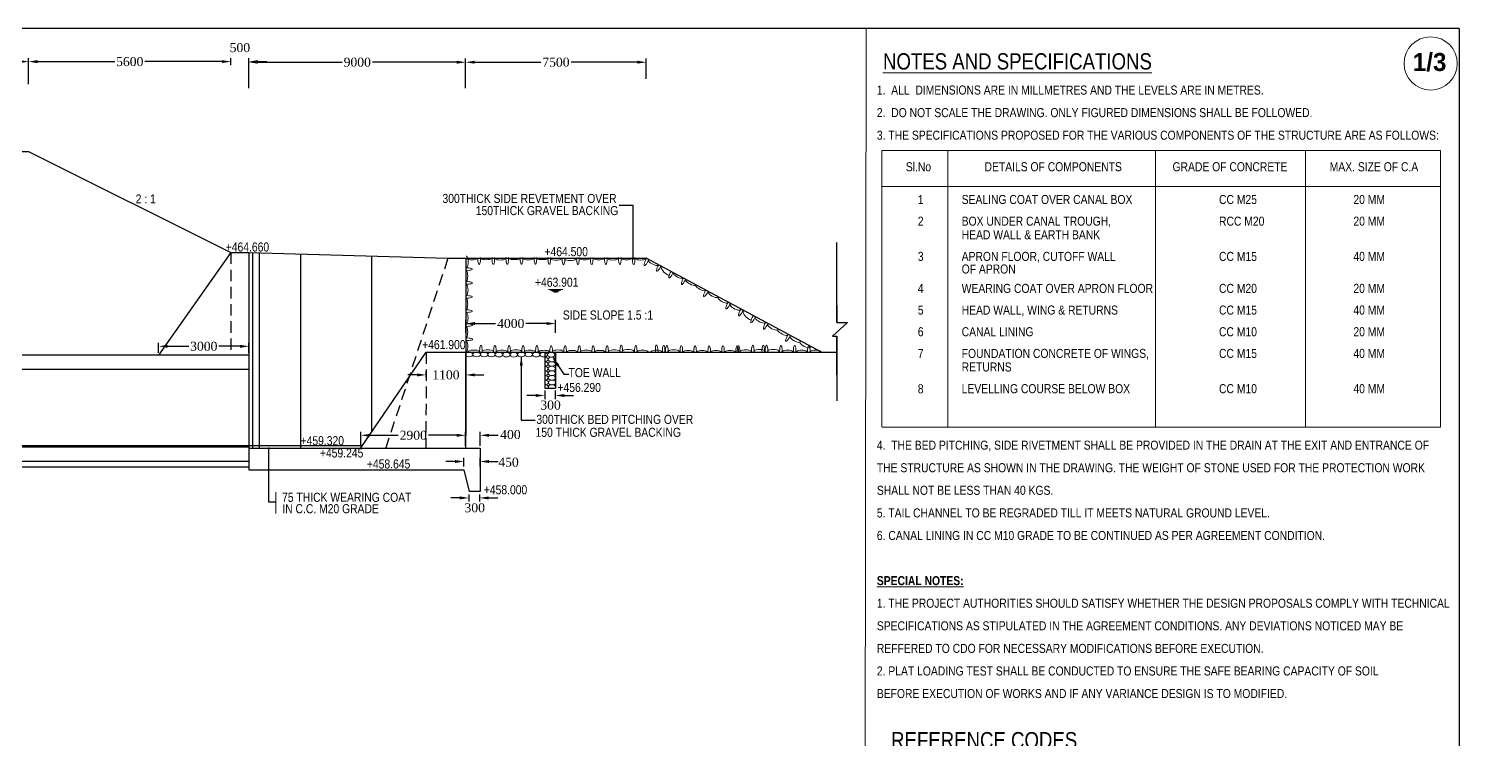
# Model space of a CAD drawing. Header units: millimetres. Extents: x 80 to 10631, y 46 to 2573.
# Drawn here: x 6040 to 6436.2, y 1161.1 to 1357.8 of the extents above; entities that cross this region are included whole.
import ezdxf
from ezdxf.enums import TextEntityAlignment as Align

# ---------------------------------------------------------------- set-up
doc = ezdxf.new("R2010")
doc.units = ezdxf.units.MM
doc.linetypes.add('DASHED', pattern=[19.05, 12.7, -6.35])
for name, color, linetype in [('Caption', 242, 'Continuous'), ('MAIN', 7, 'Continuous'), ('STEEL', 5, 'Continuous'), ('TEXT_GENERAL', 4, 'Continuous')]:
    doc.layers.add(name, color=color, linetype=linetype)
doc.styles.add('ARIAL NARROW', font='ARIALN.TTF')
doc.styles.add('CITYBLUEPR', font='cityb___.ttf')
doc.styles.get("Standard").update_dxf_attribs({"font": 'times.ttf', "height": 2.5})
doc.styles.add('TNR_2.5', font='times.ttf', dxfattribs={"height": 2.5})
doc.dimstyles.new('STANDARD$7', dxfattribs={"dimtxt": 2, "dimasz": 2, "dimexe": 1.25, "dimexo": 0.625, "dimtad": 1, "dimdec": 0, "dimlfac": 0.5, "dimdsep": 46, "dimtxsty": 'Standard', "dimcen": 2.5, "dimadec": 0, "dimazin": 0, "dimtfac": 1, "dimtdec": 0, "dimtmove": 0, "dimatfit": 3, "dimfxl": 1, "dimtolj": 1, "dimtzin": 0, "dimarcsym": 0})
doc.dimstyles.new('STYLE_ESH', dxfattribs={"dimtxt": 2.5, "dimasz": 2.5, "dimexe": 1, "dimexo": 0.625, "dimtad": 0, "dimtih": 1, "dimtoh": 1, "dimdec": 0, "dimlfac": 100, "dimzin": 9, "dimdsep": 46, "dimtxsty": 'TNR_2.5', "dimcen": 2.5, "dimadec": 0, "dimazin": 2, "dimtfac": 1, "dimtdec": 0, "dimtofl": 0, "dimtmove": 2, "dimatfit": 3, "dimfxl": 1, "dimarcsym": 0})

# ---------------------------------------------------------------- blocks, each defined once
blk = doc.blocks.new('*D99')
at = {"layer": 'Defpoints', "color": 0, "transparency": 16777216}
for p in [(6040.04, 1348.7), (5965.04, 1341.86), (6040.04, 1341.86)]:
    blk.add_point(p, dxfattribs=at)
at = {"layer": 'TEXT_GENERAL', "color": 0, "lineweight": -2, "transparency": 16777216}
for p, q in [((5965.04, 1342.49), (5965.04, 1349.7)), ((5967.54, 1348.7), (5998.37, 1348.7)), ((6037.54, 1348.7), (6006.71, 1348.7)), ((6040.04, 1342.49), (6040.04, 1349.7))]:
    blk.add_line(p, q, dxfattribs=at)
at = {"layer": 'TEXT_GENERAL', "color": 0, "transparency": 16777216}
for points in [[(5967.54, 1349.12), (5967.54, 1348.29), (5965.04, 1348.7)], [(6037.54, 1349.12), (6037.54, 1348.29), (6040.04, 1348.7)]]:
    blk.add_solid(points, dxfattribs=at)
at = {"layer": 'TEXT_GENERAL', "color": 0, "lineweight": 5, "transparency": 16777216, "insert": (6002.54, 1348.7), "char_height": 2.5, "attachment_point": 5, "style": 'TNR_2.5'}
blk.add_mtext('6000', dxfattribs=at)
blk = doc.blocks.new('*D124')
at = {"color": 0, "lineweight": -2, "transparency": 16777216}
for p, q in [((6093.54, 1348.7), (6091.04, 1348.7)), ((6096.04, 1347.68), (6096.04, 1349.7)), ((6101.04, 1347.68), (6101.04, 1349.7)), ((6103.54, 1348.7), (6106.04, 1348.7))]:
    blk.add_line(p, q, dxfattribs=at)
at = {"color": 0, "transparency": 16777216}
for points in [[(6093.54, 1349.12), (6093.54, 1348.29), (6096.04, 1348.7)], [(6103.54, 1349.12), (6103.54, 1348.29), (6101.04, 1348.7)]]:
    blk.add_solid(points, dxfattribs=at)
at = {"layer": 'Defpoints', "color": 0, "transparency": 16777216}
for p in [(6096.04, 1348.7), (6096.04, 1347.05), (6101.04, 1347.05)]:
    blk.add_point(p, dxfattribs=at)
at = {"color": 0, "transparency": 16777216, "insert": (6098.54, 1352.56), "char_height": 2.5, "attachment_point": 5, "style": 'TNR_2.5'}
blk.add_mtext('500', dxfattribs=at)
blk = doc.blocks.new('*D125')
at = {"color": 0, "lineweight": -2, "transparency": 16777216}
for p, q in [((6040.04, 1342.49), (6040.04, 1349.69)), ((6042.54, 1348.69), (6063.88, 1348.69)), ((6093.54, 1348.69), (6072.2, 1348.69)), ((6096.04, 1347.68), (6096.04, 1349.69))]:
    blk.add_line(p, q, dxfattribs=at)
at = {"color": 0, "transparency": 16777216}
for points in [[(6042.54, 1349.11), (6042.54, 1348.27), (6040.04, 1348.69)], [(6093.54, 1349.11), (6093.54, 1348.27), (6096.04, 1348.69)]]:
    blk.add_solid(points, dxfattribs=at)
at = {"layer": 'Defpoints', "color": 0, "transparency": 16777216}
for p in [(6040.04, 1348.69), (6096.04, 1347.05), (6040.04, 1341.86)]:
    blk.add_point(p, dxfattribs=at)
at = {"color": 0, "transparency": 16777216, "insert": (6068.04, 1348.69), "char_height": 2.5, "attachment_point": 5, "style": 'TNR_2.5'}
blk.add_mtext('5600', dxfattribs=at)
blk = doc.blocks.new('*D126')
at = {"color": 0, "lineweight": -2, "transparency": 16777216}
for p, q in [((6158.54, 1245.25), (6156.04, 1245.25)), ((6161.04, 1242.33), (6161.04, 1246.25)), ((6165.04, 1242.33), (6165.04, 1246.25)), ((6167.54, 1245.25), (6170.04, 1245.25))]:
    blk.add_line(p, q, dxfattribs=at)
at = {"color": 0, "transparency": 16777216}
for points in [[(6158.54, 1245.66), (6158.54, 1244.83), (6161.04, 1245.25)], [(6167.54, 1245.66), (6167.54, 1244.83), (6165.04, 1245.25)]]:
    blk.add_solid(points, dxfattribs=at)
at = {"layer": 'Defpoints', "color": 0, "transparency": 16777216}
for p in [(6165.04, 1245.25), (6161.04, 1241.7), (6165.04, 1241.7)]:
    blk.add_point(p, dxfattribs=at)
at = {"color": 0, "transparency": 16777216, "insert": (6173.44, 1245.45), "char_height": 2.5, "attachment_point": 5, "style": 'TNR_2.5'}
blk.add_mtext('400', dxfattribs=at)
blk = doc.blocks.new('*D127')
at = {"color": 0, "lineweight": -2, "transparency": 16777216}
for p, q in [((6101.04, 1341.32), (6101.04, 1349.53)), ((6103.54, 1348.53), (6126.86, 1348.53)), ((6158.54, 1348.53), (6135.22, 1348.53)), ((6161.04, 1341.32), (6161.04, 1349.53))]:
    blk.add_line(p, q, dxfattribs=at)
at = {"color": 0, "transparency": 16777216}
for points in [[(6103.54, 1348.95), (6103.54, 1348.12), (6101.04, 1348.53)], [(6158.54, 1348.95), (6158.54, 1348.12), (6161.04, 1348.53)]]:
    blk.add_solid(points, dxfattribs=at)
at = {"layer": 'Defpoints', "color": 0, "transparency": 16777216}
for p in [(6161.04, 1348.53), (6101.04, 1340.7), (6161.04, 1340.7)]:
    blk.add_point(p, dxfattribs=at)
at = {"color": 0, "transparency": 16777216, "insert": (6131.04, 1348.53), "char_height": 2.5, "attachment_point": 5, "style": 'TNR_2.5'}
blk.add_mtext('9000', dxfattribs=at)
blk = doc.blocks.new('*D128')
at = {"color": 0, "lineweight": -2, "transparency": 16777216}
for p, q in [((6161.04, 1341.32), (6161.04, 1349.53)), ((6163.54, 1348.53), (6181.86, 1348.53)), ((6208.54, 1348.53), (6190.22, 1348.53)), ((6211.04, 1343.91), (6211.04, 1349.53))]:
    blk.add_line(p, q, dxfattribs=at)
at = {"color": 0, "transparency": 16777216}
for points in [[(6163.54, 1348.95), (6163.54, 1348.12), (6161.04, 1348.53)], [(6208.54, 1348.95), (6208.54, 1348.12), (6211.04, 1348.53)]]:
    blk.add_solid(points, dxfattribs=at)
at = {"layer": 'Defpoints', "color": 0, "transparency": 16777216}
for p in [(6211.04, 1348.53), (6211.04, 1343.28), (6161.04, 1340.7)]:
    blk.add_point(p, dxfattribs=at)
at = {"color": 0, "transparency": 16777216, "insert": (6186.04, 1348.53), "char_height": 2.5, "attachment_point": 5, "style": 'TNR_2.5'}
blk.add_mtext('7500', dxfattribs=at)
blk = doc.blocks.new('*D131')
at = {"color": 0, "lineweight": -2, "transparency": 16777216}
for p, q in [((6161.1, 1273.62), (6161.1, 1277.19)), ((6163.6, 1276.19), (6169.3, 1276.19)), ((6183.45, 1276.19), (6177.75, 1276.19)), ((6185.95, 1273.62), (6185.95, 1277.19))]:
    blk.add_line(p, q, dxfattribs=at)
at = {"color": 0, "transparency": 16777216}
for points in [[(6163.6, 1276.61), (6163.6, 1275.78), (6161.1, 1276.19)], [(6183.45, 1276.61), (6183.45, 1275.78), (6185.95, 1276.19)]]:
    blk.add_solid(points, dxfattribs=at)
at = {"layer": 'Defpoints', "color": 0, "transparency": 16777216}
for p in [(6161.1, 1276.19), (6161.1, 1273), (6185.95, 1273)]:
    blk.add_point(p, dxfattribs=at)
at = {"color": 0, "transparency": 16777216, "insert": (6173.53, 1276.19), "char_height": 2.5, "attachment_point": 5, "style": 'TNR_2.5'}
blk.add_mtext('4000', dxfattribs=at)
blk = doc.blocks.new('*D132')
at = {"color": 0, "lineweight": -2, "transparency": 16777216}
for p, q in [((6180.45, 1256.27), (6177.95, 1256.27)), ((6182.95, 1257.66), (6182.95, 1255.27)), ((6185.87, 1257.66), (6185.87, 1255.27)), ((6188.37, 1256.27), (6190.87, 1256.27))]:
    blk.add_line(p, q, dxfattribs=at)
at = {"color": 0, "transparency": 16777216}
for points in [[(6180.45, 1256.68), (6180.45, 1255.85), (6182.95, 1256.27)], [(6188.37, 1256.68), (6188.37, 1255.85), (6185.87, 1256.27)]]:
    blk.add_solid(points, dxfattribs=at)
at = {"layer": 'Defpoints', "color": 0, "transparency": 16777216}
for p in [(6182.95, 1258.29), (6182.95, 1256.27), (6185.87, 1258.29)]:
    blk.add_point(p, dxfattribs=at)
at = {"color": 0, "transparency": 16777216, "insert": (6184.55, 1253.6), "char_height": 2.5, "attachment_point": 5, "style": 'TNR_2.5'}
blk.add_mtext('300', dxfattribs=at)
blk = doc.blocks.new('*D135')
at = {"color": 0, "lineweight": -2, "transparency": 16777216}
for p, q in [((6076.04, 1268.08), (6076.04, 1270.88)), ((6078.54, 1269.88), (6084.36, 1269.88)), ((6098.54, 1269.88), (6092.72, 1269.88)), ((6101.04, 1268.08), (6101.04, 1270.88))]:
    blk.add_line(p, q, dxfattribs=at)
at = {"color": 0, "transparency": 16777216}
for points in [[(6078.54, 1270.3), (6078.54, 1269.46), (6076.04, 1269.88)], [(6098.54, 1270.3), (6098.54, 1269.46), (6101.04, 1269.88)]]:
    blk.add_solid(points, dxfattribs=at)
at = {"layer": 'Defpoints', "color": 0, "transparency": 16777216}
for p in [(6076.04, 1269.88), (6076.04, 1267.45), (6101.04, 1267.45)]:
    blk.add_point(p, dxfattribs=at)
at = {"color": 0, "transparency": 16777216, "insert": (6088.54, 1269.88), "char_height": 2.5, "attachment_point": 5, "style": 'TNR_2.5'}
blk.add_mtext('3000', dxfattribs=at)
blk = doc.blocks.new('*D137')
at = {"color": 0, "lineweight": -2, "transparency": 16777216}
for p, q in [((6158.05, 1238), (6155.55, 1238)), ((6160.55, 1236.58), (6160.55, 1239)), ((6165.03, 1236.58), (6165.03, 1239)), ((6167.53, 1238), (6170.03, 1238))]:
    blk.add_line(p, q, dxfattribs=at)
at = {"color": 0, "transparency": 16777216}
for points in [[(6158.05, 1238.42), (6158.05, 1237.58), (6160.55, 1238)], [(6167.53, 1238.42), (6167.53, 1237.58), (6165.03, 1238)]]:
    blk.add_solid(points, dxfattribs=at)
at = {"layer": 'Defpoints', "color": 0, "transparency": 16777216}
for p in [(6160.55, 1238), (6160.55, 1235.95), (6165.03, 1235.95)]:
    blk.add_point(p, dxfattribs=at)
at = {"color": 0, "transparency": 16777216, "insert": (6172.91, 1237.8), "char_height": 2.5, "attachment_point": 5, "style": 'TNR_2.5'}
blk.add_mtext('450', dxfattribs=at)
blk = doc.blocks.new('*D136')
at = {"color": 0, "lineweight": -2, "transparency": 16777216}
for p, q in [((6161.92, 1228.88), (6161.92, 1226.91)), ((6164.92, 1228.88), (6164.92, 1226.91)), ((6159.42, 1227.91), (6156.92, 1227.91)), ((6167.42, 1227.91), (6169.92, 1227.91))]:
    blk.add_line(p, q, dxfattribs=at)
at = {"color": 0, "transparency": 16777216}
for points in [[(6159.42, 1228.33), (6159.42, 1227.5), (6161.92, 1227.91)], [(6167.42, 1228.33), (6167.42, 1227.5), (6164.92, 1227.91)]]:
    blk.add_solid(points, dxfattribs=at)
at = {"layer": 'Defpoints', "color": 0, "transparency": 16777216}
for p in [(6161.92, 1229.51), (6164.92, 1229.51), (6164.92, 1227.91)]:
    blk.add_point(p, dxfattribs=at)
at = {"color": 0, "transparency": 16777216, "insert": (6163.56, 1225.18), "char_height": 2.5, "attachment_point": 5, "style": 'TNR_2.5'}
blk.add_mtext('300', dxfattribs=at)
blk = doc.blocks.new('*D168')
at = {"color": 0, "lineweight": -2, "transparency": 16777216}
for p, q in [((6147.58, 1261.97), (6145.08, 1261.97)), ((6150.08, 1261.37), (6150.08, 1262.97)), ((6161.08, 1261.35), (6161.08, 1262.97)), ((6163.58, 1261.97), (6166.08, 1261.97))]:
    blk.add_line(p, q, dxfattribs=at)
at = {"color": 0, "transparency": 16777216}
for points in [[(6147.58, 1262.38), (6147.58, 1261.55), (6150.08, 1261.97)], [(6163.58, 1262.38), (6163.58, 1261.55), (6161.08, 1261.97)]]:
    blk.add_solid(points, dxfattribs=at)
at = {"layer": 'Defpoints', "color": 0, "transparency": 16777216}
for p in [(6150.08, 1260.75), (6161.08, 1261.97), (6161.08, 1260.73)]:
    blk.add_point(p, dxfattribs=at)
at = {"color": 0, "transparency": 16777216, "insert": (6155.58, 1261.97), "char_height": 2.5, "attachment_point": 5, "style": 'TNR_2.5'}
blk.add_mtext('1100', dxfattribs=at)
blk = doc.blocks.new('*D169')
at = {"color": 0, "lineweight": -2, "transparency": 16777216}
for p, q in [((6132.05, 1242.38), (6132.05, 1246.25)), ((6134.55, 1245.25), (6142.33, 1245.25)), ((6158.54, 1245.25), (6150.75, 1245.25)), ((6161.04, 1242.33), (6161.04, 1246.25))]:
    blk.add_line(p, q, dxfattribs=at)
at = {"color": 0, "transparency": 16777216}
for points in [[(6134.55, 1245.66), (6134.55, 1244.83), (6132.05, 1245.25)], [(6158.54, 1245.66), (6158.54, 1244.83), (6161.04, 1245.25)]]:
    blk.add_solid(points, dxfattribs=at)
at = {"layer": 'Defpoints', "color": 0, "transparency": 16777216}
for p in [(6161.04, 1245.25), (6132.05, 1241.75), (6161.04, 1241.7)]:
    blk.add_point(p, dxfattribs=at)
at = {"color": 0, "transparency": 16777216, "insert": (6146.54, 1245.25), "char_height": 2.5, "attachment_point": 5, "style": 'TNR_2.5'}
blk.add_mtext('2900', dxfattribs=at)

msp = doc.modelspace()

# ---------------------------------------------------------------- linework, layer by layer
for p, q in [((6436.087, 1357.834), (5272.993, 1357.834)), ((6436.184, 767.834), (6436.184, 1357.834)), ((5965.039, 1323.854), (6040.039, 1323.854)), ((6040.039, 1323.854), (6096.039, 1295.854)), ((6096.039, 1295.854), (6076.039, 1267.454)), ((6096.039, 1295.854), (6101.039, 1295.854)), ((6101.039, 1295.854), (6101.039, 1235.704)), ((6101.039, 1295.854), (6156.138, 1294.254)), ((6102.039, 1295.825), (6102.039, 1241.704)), ((6103.867, 1295.772), (6103.867, 1241.704)), ((6115.331, 1295.439), (6115.331, 1241.704)), ((6263.806, 1276.467), (6263.806, 1298.583)), ((6134.986, 1294.868), (6134.986, 1246.071)), ((6156.138, 1294.254), (6161.138, 1294.254)), ((6161.138, 1294.254), (6161.046, 1241.704)), ((6161.138, 1294.254), (6211.138, 1294.254)), ((6161.138, 1294.254), (6169.212, 1294.254)), ((6211.138, 1294.254), (6259.48, 1268.401)), ((6263.806, 1281.158), (6263.806, 1276.467)), ((6161.228, 1268.197), (6161.228, 1276.27)), ((6266.806, 1276.467), (6262.632, 1272.724)), ((6263.806, 1276.467), (6266.806, 1276.467)), ((6262.632, 1272.724), (6263.806, 1272.724)), ((6263.806, 1272.724), (6263.806, 1254.792)), ((6263.806, 1261.965), (6263.806, 1272.724)), ((6263.806, 1272.724), (6263.806, 1263.238)), ((6263.806, 1272.724), (6263.806, 1261.965)), ((6132.046, 1241.755), (6150.093, 1268.254)), ((6150.093, 1268.243), (6263.806, 1268.254)), ((6150.093, 1268.254), (6161.093, 1268.254)), ((6161.097, 1270.669), (6161.06, 1245.204)), ((6182.952, 1268.287), (6182.952, 1258.287)), ((6185.952, 1268.287), (6185.952, 1258.287)), ((6101.039, 1267.454), (5764.039, 1267.454)), ((6101.039, 1263.454), (5764.039, 1263.454)), ((6182.952, 1258.287), (6185.952, 1258.287)), ((5475.039, 1242.454), (6101.039, 1242.454)), ((5475.039, 1242.054), (6101.039, 1242.054)), ((6101.039, 1242.454), (6132.523, 1242.454)), ((6101.039, 1241.704), (6165.039, 1241.704)), ((6161.039, 1241.704), (6165.039, 1241.704)), ((6165.039, 1241.704), (6165.039, 1235.704)), ((5475.039, 1238.054), (6101.039, 1238.054)), ((5475.039, 1236.554), (6101.039, 1236.554)), ((6101.039, 1235.704), (6160.539, 1235.704)), ((6160.539, 1235.704), (6162.039, 1229.704)), ((6165.039, 1235.704), (6165.039, 1229.704)), ((6165.039, 1229.704), (6162.039, 1229.704))]:
    msp.add_line(p, q)
at = {"color": 0, "lineweight": 5}
msp.add_line((6271.332, 767.834), (6271.905, 1357.834), dxfattribs=at)
at = {"linetype": 'DASHED', "ltscale": 0.25}
for p, q in [((6096.039, 1295.854), (6096.039, 1267.454)), ((6156.138, 1294.254), (6138.913, 1241.755)), ((6150.093, 1268.254), (6150.046, 1241.723))]:
    msp.add_line(p, q, dxfattribs=at)
at = {"color": 0, "lineweight": 5, "extrusion": (0, 0, -1)}
for centre, major_axis, ratio, start_param, end_param in [((6161.37, 1291.259), (1.516, 0), 0.2389838, 4.4780473, 8.0883233), ((6162.794, 1294.331), (-1.608, 0), 0.3287987, 3.0318989, 6.392879), ((6161.221, 1293.211), (0, -1.608), 0.3287987, 3.0318989, 6.392879), ((6164.771, 1294.037), (0, -1.516), 0.2389838, 4.4780473, 8.0883233), ((6166.732, 1294.39), (-1.608, 0), 0.3287987, 3.0318989, 6.392879), ((6168.709, 1294.096), (0, -1.516), 0.2389838, 4.4780473, 8.0883233), ((6170.605, 1294.299), (1.608, 0), 0.3287987, -0.2845187, 3.4261114), ((6172.576, 1294.112), (0, -1.516), 0.2389838, 4.4780473, 8.0883233), ((6174.524, 1294.406), (-1.608, 0), 0.3287987, 3.0318989, 6.392879), ((6176.501, 1294.112), (0, -1.516), 0.2389838, 4.4780473, 8.0883233), ((6178.397, 1294.316), (1.608, 0), 0.3287987, -0.2845187, 3.4261114), ((6180.367, 1294.112), (0, -1.516), 0.2389838, 4.4780473, 8.0883233), ((6182.224, 1294.406), (-1.608, 0), 0.3287987, 3.0318989, 6.392879), ((6184.201, 1294.112), (0, -1.516), 0.2389838, 4.4780473, 8.0883233), ((6186.152, 1294.261), (-1.608, 0), 0.3287987, 3.0318989, 6.392879), ((6188.129, 1293.967), (0, -1.516), 0.2389838, 4.4780473, 8.0883233), ((6190.025, 1294.171), (1.608, 0), 0.3287987, -0.2845187, 3.4261114), ((6192.137, 1294.082), (0, -1.516), 0.2389838, 4.4780473, 8.0883233), ((6193.994, 1294.376), (-1.608, 0), 0.3287987, 3.0318989, 6.392879), ((6195.942, 1294.082), (0, -1.516), 0.2389838, 4.4780473, 8.0883233), ((6197.889, 1294.376), (-1.608, 0), 0.3287987, 3.0318989, 6.392879), ((6199.866, 1294.082), (0, -1.516), 0.2389838, 4.4780473, 8.0883233), ((6201.762, 1294.285), (1.608, 0), 0.3287987, -0.2845187, 3.4261114), ((6203.733, 1294.082), (0, -1.516), 0.2389838, 4.4780473, 8.0883233), ((6205.59, 1294.376), (-1.608, 0), 0.3287987, 3.0318989, 6.392879), ((6207.567, 1294.082), (0, -1.516), 0.2389838, 4.4780473, 8.0883233), ((6209.463, 1294.285), (1.608, 0), 0.3287987, -0.2845187, 3.4261114), ((6161.076, 1289.282), (0, -1.608), 0.3287987, 3.0318989, 6.392879), ((6161.37, 1287.425), (1.516, 0), 0.2389838, 4.4780473, 8.0883233), ((6161.166, 1285.455), (0, 1.608), 0.3287987, -0.2845187, 3.4261114), ((6161.37, 1283.559), (1.516, 0), 0.2389838, 4.4780473, 8.0883233), ((6161.076, 1281.582), (0, -1.608), 0.3287987, 3.0318989, 6.392879), ((6161.37, 1279.634), (1.516, 0), 0.2389838, 4.4780473, 8.0883233), ((6161.183, 1277.663), (0, 1.608), 0.3287987, -0.2845187, 3.4261114), ((6161.386, 1275.767), (1.516, 0), 0.2389838, 4.4780473, 8.0883233), ((6161.092, 1273.79), (0, -1.608), 0.3287987, 3.0318989, 6.392879), ((6161.445, 1271.83), (1.516, 0), 0.2389838, 4.4780473, 8.0883233), ((6161.151, 1269.853), (0, -1.608), 0.3287987, 3.0318989, 6.392879)]:
    msp.add_ellipse(centre, major_axis=major_axis, ratio=ratio, start_param=start_param, end_param=end_param, dxfattribs=at)
at = {"color": 0, "lineweight": 5}
for centre, major_axis, ratio, start_param, end_param in [((6211.221, 1293.622), (-0.643, -1.373), 0.2389838, 4.4780473, 8.0883233), ((6213.113, 1293.061), (1.456, -0.682), 0.3287987, 3.0318989, 6.392879), ((6214.648, 1291.999), (-0.706, -1.342), 0.2389838, 4.4780473, 8.0883233), ((6216.326, 1290.817), (-1.097, 1.175), 0.3287987, -0.2845187, 3.4261114), ((6218.069, 1290.198), (-0.706, -1.342), 0.2389838, 4.4780473, 8.0883233), ((6219.955, 1289.537), (1.423, -0.749), 0.3287987, 3.0318989, 6.392879), ((6221.542, 1288.37), (-0.706, -1.342), 0.2389838, 4.4780473, 8.0883233), ((6223.373, 1287.617), (-1.423, 0.749), 0.3287987, -0.2845187, 3.4261114), ((6226.198, 1286.111), (1.423, -0.749), 0.3287987, 3.0318989, 6.392879), ((6227.704, 1284.986), (-0.706, -1.342), 0.2389838, 4.4780473, 8.0883233), ((6229.543, 1284.248), (-1.423, 0.749), 0.3287987, -0.2845187, 3.4261114), ((6232.352, 1282.701), (1.423, -0.749), 0.3287987, 3.0318989, 6.392879), ((6233.858, 1281.576), (-0.706, -1.342), 0.2389838, 4.4780473, 8.0883233), ((6235.817, 1280.678), (1.456, -0.682), 0.3287987, 3.0318989, 6.392879), ((6237.352, 1279.617), (-0.706, -1.342), 0.2389838, 4.4780473, 8.0883233), ((6239.03, 1278.434), (-1.097, 1.175), 0.3287987, -0.2845187, 3.4261114), ((6240.773, 1277.816), (-0.706, -1.342), 0.2389838, 4.4780473, 8.0883233), ((6242.66, 1277.155), (1.423, -0.749), 0.3287987, 3.0318989, 6.392879), ((6244.246, 1275.987), (-0.706, -1.342), 0.2389838, 4.4780473, 8.0883233), ((6246.078, 1275.235), (-1.423, 0.749), 0.3287987, -0.2845187, 3.4261114), ((6248.903, 1273.729), (1.423, -0.749), 0.3287987, 3.0318989, 6.392879), ((6250.409, 1272.603), (-0.706, -1.342), 0.2389838, 4.4780473, 8.0883233), ((6252.248, 1271.865), (-1.423, 0.749), 0.3287987, -0.2845187, 3.4261114), ((6163.308, 1268.326), (-1.608, 0), 0.3287987, 3.0318989, 6.392879), ((6165.284, 1268.62), (0, 1.516), 0.2389838, 4.4780473, 8.0883233), ((6167.18, 1268.416), (1.608, 0), 0.3287987, -0.2845187, 3.4261114), ((6169.152, 1268.604), (0, 1.516), 0.2389838, 4.4780473, 8.0883233), ((6171.099, 1268.31), (-1.608, 0), 0.3287987, 3.0318989, 6.392879), ((6173.076, 1268.604), (0, 1.516), 0.2389838, 4.4780473, 8.0883233), ((6174.972, 1268.4), (1.608, 0), 0.3287987, -0.2845187, 3.4261114), ((6176.943, 1268.604), (0, 1.516), 0.2389838, 4.4780473, 8.0883233), ((6178.8, 1268.31), (-1.608, 0), 0.3287987, 3.0318989, 6.392879), ((6180.777, 1268.604), (0, 1.516), 0.2389838, 4.4780473, 8.0883233), ((6182.737, 1268.251), (-1.608, 0), 0.3287987, 3.0318989, 6.392879), ((6184.714, 1268.545), (0, 1.516), 0.2389838, 4.4780473, 8.0883233), ((6186.61, 1268.342), (1.608, 0), 0.3287987, -0.2845187, 3.4261114), ((6188.581, 1268.529), (0, 1.516), 0.2389838, 4.4780473, 8.0883233), ((6190.529, 1268.235), (-1.608, 0), 0.3287987, 3.0318989, 6.392879), ((6192.506, 1268.529), (0, 1.516), 0.2389838, 4.4780473, 8.0883233), ((6194.402, 1268.325), (1.608, 0), 0.3287987, -0.2845187, 3.4261114), ((6196.372, 1268.529), (0, 1.516), 0.2389838, 4.4780473, 8.0883233), ((6198.229, 1268.235), (-1.608, 0), 0.3287987, 3.0318989, 6.392879), ((6200.206, 1268.529), (0, 1.516), 0.2389838, 4.4780473, 8.0883233), ((6202.158, 1268.38), (-1.608, 0), 0.3287987, 3.0318989, 6.392879), ((6204.135, 1268.674), (0, 1.516), 0.2389838, 4.4780473, 8.0883233), ((6206.03, 1268.47), (1.608, 0), 0.3287987, -0.2845187, 3.4261114), ((6208.142, 1268.559), (0, 1.516), 0.2389838, 4.4780473, 8.0883233), ((6209.999, 1268.265), (-1.608, 0), 0.3287987, 3.0318989, 6.392879), ((6213.895, 1268.265), (-1.608, 0), 0.3287987, 3.0318989, 6.392879), ((6213.942, 1268.706), (-0.105, 1.513), 0.2389838, 4.4780473, 8.0883233), ((6215.872, 1268.559), (0, 1.516), 0.2389838, 4.4780473, 8.0883233), ((6216.749, 1268.604), (0, 1.516), 0.2389838, 4.4780473, 8.0883233), ((6218.645, 1268.401), (1.608, 0), 0.3287987, -0.2845187, 3.4261114), ((6220.757, 1268.49), (0, 1.516), 0.2389838, 4.4780473, 8.0883233), ((6222.614, 1268.195), (-1.608, 0), 0.3287987, 3.0318989, 6.392879), ((6224.561, 1268.49), (0, 1.516), 0.2389838, 4.4780473, 8.0883233), ((6226.509, 1268.195), (-1.608, 0), 0.3287987, 3.0318989, 6.392879), ((6228.486, 1268.49), (0, 1.516), 0.2389838, 4.4780473, 8.0883233), ((6230.343, 1268.195), (-1.608, 0), 0.3287987, 3.0318989, 6.392879), ((6232.291, 1268.49), (0, 1.516), 0.2389838, 4.4780473, 8.0883233), ((6234.239, 1268.195), (-1.608, 0), 0.3287987, 3.0318989, 6.392879), ((6236.216, 1268.49), (0, 1.516), 0.2389838, 4.4780473, 8.0883233), ((6236.611, 1268.529), (0, 1.516), 0.2389838, 4.4780473, 8.0883233), ((6238.563, 1268.38), (-1.608, 0), 0.3287987, 3.0318989, 6.392879), ((6240.54, 1268.674), (0, 1.516), 0.2389838, 4.4780473, 8.0883233), ((6242.435, 1268.47), (1.608, 0), 0.3287987, -0.2845187, 3.4261114), ((6243.454, 1268.629), (0, 1.516), 0.2389838, 4.4780473, 8.0883233), ((6244.331, 1268.674), (0, 1.516), 0.2389838, 4.4780473, 8.0883233), ((6246.227, 1268.47), (1.608, 0), 0.3287987, -0.2845187, 3.4261114), ((6248.339, 1268.559), (0, 1.516), 0.2389838, 4.4780473, 8.0883233), ((6250.196, 1268.265), (-1.608, 0), 0.3287987, 3.0318989, 6.392879), ((6252.144, 1268.559), (0, 1.516), 0.2389838, 4.4780473, 8.0883233), ((6254.091, 1268.265), (-1.608, 0), 0.3287987, 3.0318989, 6.392879), ((6255.057, 1270.319), (1.423, -0.749), 0.3287987, 3.0318989, 6.392879), ((6256.068, 1268.559), (0, 1.516), 0.2389838, 4.4780473, 8.0883233), ((6257.925, 1268.265), (-1.608, 0), 0.3287987, 3.0318989, 6.392879)]:
    msp.add_ellipse(centre, major_axis=major_axis, ratio=ratio, start_param=start_param, end_param=end_param, dxfattribs=at)
at = {"layer": 'Caption', "color": 0, "lineweight": 5, "ltscale": 0.01}
msp.add_line((6436.142, 1347.854), (6436.142, 767.834), dxfattribs=at)
at = {"layer": 'STEEL', "color": 0, "lineweight": 5}
msp.add_circle((6428.227, 1348.193), 7.372, dxfattribs=at)
at = {"layer": 'TEXT_GENERAL', "color": 0, "lineweight": 5}
for p, q in [((6436.142, 1347.854), (6436.184, 767.834)), ((6276.302, 1324.085), (6276.301, 1247.623)), ((6276.302, 1324.084), (6430.931, 1324.084)), ((6294.529, 1324.084), (6294.529, 1247.523)), ((6352.044, 1324.084), (6352.044, 1247.523)), ((6393.546, 1324.084), (6393.546, 1247.523)), ((6430.931, 1324.084), (6430.931, 1247.523)), ((6436.09, 1316.228), (6436.087, 767.834)), ((6276.302, 1314.084), (6430.931, 1314.084)), ((6187.943, 1285.646), (6183.943, 1285.646)), ((6187.443, 1285.396), (6184.443, 1285.396)), ((6186.943, 1285.146), (6184.943, 1285.146)), ((6186.443, 1284.896), (6185.443, 1284.896)), ((6276.401, 1247.523), (6430.931, 1247.523)), ((6108.45, 1229.542), (6108.45, 1223.591))]:
    msp.add_line(p, q, dxfattribs=at)
for centre, start, end in [((6436.042, 1356.112), 0.00478, 90), ((6436.042, 1356.112), 0.00478, 90), ((6276.401, 1247.623), 179.99988, 269.99988)]:
    msp.add_arc(centre, 0.1, start, end, dxfattribs=at)
for centre in [(6162.015, 1267.646), (6164.078, 1267.622), (6166.14, 1267.646), (6168.202, 1267.625), (6170.265, 1267.604), (6172.327, 1267.582), (6174.39, 1267.558), (6176.452, 1267.646), (6178.515, 1267.622), (6180.577, 1267.602), (6182.639, 1267.578), (6184.702, 1267.557), (6184.892, 1263.71), (6184.906, 1264.993), (6184.921, 1266.275), (6184.921, 1262.428), (6184.921, 1261.151), (6184.973, 1259.869)]:
    msp.add_ellipse(centre, major_axis=(-1.031, 0.012), ratio=0.6217282, dxfattribs=at)
for centre, start_param, end_param in [((6182.829, 1263.73), 1.6689024, 4.6286355), ((6182.844, 1265.013), 1.6689024, 4.6286355), ((6182.859, 1266.295), 1.6689024, 4.6286355), ((6182.859, 1262.448), 1.6689024, 4.6286355), ((6182.859, 1261.171), 1.6689024, 4.6286355), ((6182.91, 1259.889), 1.6689024, 4.6286355), ((6182.895, 1258.607), 2.6375907, 4.6286355), ((6184.958, 1258.587), 2.6735512, 6.7883534)]:
    msp.add_ellipse(centre, major_axis=(-1.031, 0.012), ratio=0.6217282, start_param=start_param, end_param=end_param, dxfattribs=at)

# ---------------------------------------------------------------- texts
at = {"layer": 'MAIN', "color": 0, "lineweight": 5, "style": 'ARIAL NARROW'}
for s, height, p in [('%%UNOTES AND SPECIFICATIONS', 4.5, (6276.589, 1346.521)), ('Sl.No     ', 2.5, (6282.913, 1318.348)), ('DETAILS OF COMPONENTS', 2.5, (6304.71, 1318.348)), ('GRADE OF CONCRETE', 2.5, (6356.761, 1318.348)), ('MAX. SIZE OF C.A', 2.5, (6400.277, 1318.348)), ('%%UREFERENCE CODES', 4.5, (6278.831, 1158.596))]:
    msp.add_text(s, height=height, dxfattribs=at).set_placement(p)
at = {"layer": 'TEXT_GENERAL', "color": 0, "lineweight": 5}
for s, height, style, p in [('1/3', 5, 'CITYBLUEPR', (6423.299, 1346.107)), ('1', 2.5, 'ARIAL NARROW', (6286.238, 1309.283)), ('SEALING COAT OVER CANAL BOX', 2.5, 'ARIAL NARROW', (6298.383, 1309.283)), ('CC M25', 2.5, 'ARIAL NARROW', (6369.632, 1309.283)), ('20 MM', 2.5, 'ARIAL NARROW', (6406.84, 1309.283)), ('2', 2.5, 'ARIAL NARROW', (6286.238, 1303.283)), ('BOX UNDER CANAL TROUGH, ', 2.5, 'ARIAL NARROW', (6298.383, 1303.283)), ('RCC M20', 2.5, 'ARIAL NARROW', (6369.632, 1303.283)), ('20 MM', 2.5, 'ARIAL NARROW', (6406.84, 1303.283)), ('HEAD WALL & EARTH BANK', 2.5, 'ARIAL NARROW', (6298.383, 1299.522)), ('3', 2.5, 'ARIAL NARROW', (6286.238, 1293.522)), ('APRON FLOOR, CUTOFF WALL', 2.5, 'ARIAL NARROW', (6298.383, 1293.522)), ('CC M15', 2.5, 'ARIAL NARROW', (6369.632, 1293.522)), ('40 MM', 2.5, 'ARIAL NARROW', (6406.84, 1293.521)), ('OF APRON', 2.5, 'ARIAL NARROW', (6298.383, 1290.033)), ('4', 2.5, 'ARIAL NARROW', (6286.238, 1284.668)), ('WEARING COAT OVER APRON FLOOR', 2.5, 'ARIAL NARROW', (6298.383, 1284.668)), ('CC M20', 2.5, 'ARIAL NARROW', (6369.632, 1284.667)), ('20 MM', 2.5, 'ARIAL NARROW', (6406.84, 1284.667)), ('5', 2.5, 'ARIAL NARROW', (6286.238, 1278.668)), ('HEAD WALL, WING & RETURNS', 2.5, 'ARIAL NARROW', (6298.383, 1278.668)), ('CC M15', 2.5, 'ARIAL NARROW', (6369.632, 1278.667)), ('40 MM', 2.5, 'ARIAL NARROW', (6406.84, 1278.667)), ('6', 2.5, 'ARIAL NARROW', (6286.238, 1272.668)), ('CANAL LINING', 2.5, 'ARIAL NARROW', (6298.383, 1272.668)), ('CC M10', 2.5, 'ARIAL NARROW', (6369.632, 1272.667)), ('20 MM', 2.5, 'ARIAL NARROW', (6406.84, 1272.667)), ('7', 2.5, 'ARIAL NARROW', (6286.238, 1266.668)), ('FOUNDATION CONCRETE OF WINGS,', 2.5, 'ARIAL NARROW', (6298.383, 1266.668)), ('CC M15', 2.5, 'ARIAL NARROW', (6369.632, 1266.667)), ('40 MM', 2.5, 'ARIAL NARROW', (6406.84, 1266.667)), ('RETURNS ', 2.5, 'ARIAL NARROW', (6298.383, 1262.913)), ('8', 2.5, 'ARIAL NARROW', (6286.238, 1256.868)), ('LEVELLING COURSE BELOW BOX', 2.5, 'ARIAL NARROW', (6298.383, 1256.913)), ('CC M10', 2.5, 'ARIAL NARROW', (6369.632, 1256.913)), ('40 MM', 2.5, 'ARIAL NARROW', (6406.84, 1256.913))]:
    msp.add_text(s, height=height, dxfattribs=dict(at, style=style)).set_placement(p)
at = {"layer": 'TEXT_GENERAL', "color": 0, "lineweight": 5, "style": 'ARIAL NARROW'}
for s, p in [('2 : 1', (6072.465, 1310.705)), ('+464.660', (6100.625, 1297.379)), ('+464.500', (6188.882, 1296.1)), ('+461.900', (6155.005, 1270.359)), ('+456.290', (6192.474, 1258.492))]:
    msp.add_text(s, height=2.5, dxfattribs=at).set_placement(p, align=Align.MIDDLE)
for s, p in [('300THICK SIDE REVETMENT OVER', (6154.622, 1312.07)), ('150THICK GRAVEL BACKING', (6163.84, 1308.713)), ('+463.901', (6180.239, 1288.878)), ('300THICK BED PITCHING OVER', (6180.62, 1250.912)), ('+459.320', (6115.341, 1245.009)), ('150 THICK GRAVEL BACKING', (6180.4, 1247.33)), ('+459.245', (6120.689, 1241.618)), ('+458.645', (6133.696, 1238.565)), ('75 THICK WEARING COAT', (6110.221, 1229.333)), ('+458.000', (6166.073, 1231.415)), ('IN C.C. M20 GRADE', (6110.279, 1226.183))]:
    msp.add_text(s, height=2.5, dxfattribs=at).set_placement(p, align=Align.TOP_LEFT)
for s, p in [('SIDE SLOPE 1.5 :1', (6212.936, 1276.554)), ('TOE WALL', (6204.01, 1260.596))]:
    msp.add_text(s, height=2.5, dxfattribs=at).set_placement(p, align=Align.BOTTOM_RIGHT)
at = {"layer": 'TEXT_GENERAL', "color": 0, "lineweight": 5, "char_height": 2.5, "attachment_point": 1, "line_spacing_factor": 1.5, "style": 'ARIAL NARROW'}
for s, insert in [('1.  ALL  DIMENSIONS ARE IN MILLMETRES AND THE LEVELS ARE IN METRES.\\P2.  DO NOT SCALE THE DRAWING. ONLY FIGURED DIMENSIONS SHALL BE FOLLOWED.\\P3. THE SPECIFICATIONS PROPOSED FOR THE VARIOUS COMPONENTS OF THE STRUCTURE ARE AS FOLLOWS:', (6274.893, 1342.08)), ('4.  THE BED PITCHING, SIDE RIVETMENT SHALL BE PROVIDED IN THE DRAIN AT THE EXIT AND ENTRANCE OF \\PTHE STRUCTURE AS SHOWN IN THE DRAWING. THE WEIGHT OF STONE USED FOR THE PROTECTION WORK\\PSHALL NOT BE LESS THAN 40 KGS.\\P5. TAIL CHANNEL TO BE REGRADED TILL IT MEETS NATURAL GROUND LEVEL.\\P6. CANAL LINING IN CC M10 GRADE TO BE CONTINUED AS PER AGREEMENT CONDITION.\\P\\P{\\fArial Narrow|b1|i0|c0|p34;\\LSPECIAL NOTES:\\P}1. THE PROJECT AUTHORITIES SHOULD SATISFY WHETHER THE DESIGN PROPOSALS COMPLY WITH TECHNICAL \\PSPECIFICATIONS AS STIPULATED IN THE AGREEMENT CONDITIONS. ANY DEVIATIONS NOTICED MAY BE \\PREFFERED TO CDO FOR NECESSARY MODIFICATIONS BEFORE EXECUTION.\\P2. PLAT LOADING TEST SHALL BE CONDUCTED TO ENSURE THE SAFE BEARING CAPACITY OF SOIL \\PBEFORE EXECUTION OF WORKS AND IF ANY VARIANCE DESIGN IS TO MODIFIED.', (6274.893, 1243.772))]:
    msp.add_mtext(s, dxfattribs=dict(at, insert=insert))

# ---------------------------------------------------------------- dimensions: what is measured, and where the dimension line sits
for base, p1, p2, picture, middle in [((6096.039, 1348.705), (6101.039, 1347.052), (6096.039, 1347.052), '*D124', (6098.539, 1352.56)), ((6040.039, 1348.691), (6096.039, 1347.052), (6040.039, 1341.863), '*D125', (6068.039, 1348.691))]:
    dim = msp.add_linear_dim(base=base, p1=p1, p2=p2, angle=180, dimstyle='STYLE_ESH')
    dim.commit()
    dim.dimension.update_dxf_attribs({"geometry": picture, "text_midpoint": middle})
for base, p1, p2, text, picture, middle in [((6161.039, 1348.532), (6101.039, 1340.697), (6161.039, 1340.697), '9000', '*D127', (6131.039, 1348.532)), ((6211.039, 1348.532), (6161.039, 1340.697), (6211.039, 1343.283), '7500', '*D128', (6186.039, 1348.532)), ((6161.039, 1245.248), (6132.046, 1241.755), (6161.039, 1241.704), '2900', '*D169', (6146.543, 1245.248))]:
    dim = msp.add_linear_dim(base=base, p1=p1, p2=p2, text=text, dimstyle='STYLE_ESH')
    dim.commit()
    dim.dimension.update_dxf_attribs({"geometry": picture, "text_midpoint": middle})
for base, p1, p2, text, picture, middle in [((6161.101, 1276.194), (6185.952, 1272.997), (6161.101, 1272.997), '4000', '*D131', (6173.527, 1276.194)), ((6076.039, 1269.88), (6101.039, 1267.454), (6076.039, 1267.454), '3000', '*D135', (6088.539, 1269.88))]:
    dim = msp.add_linear_dim(base=base, p1=p1, p2=p2, angle=180, text=text, dimstyle='STYLE_ESH')
    dim.commit()
    dim.dimension.update_dxf_attribs({"geometry": picture, "text_midpoint": middle})
dim = msp.add_linear_dim(base=(6161.08, 1261.968), p1=(6150.08, 1260.748), p2=(6161.08, 1260.729), dimstyle='STYLE_ESH')
dim.commit()
dim.dimension.update_dxf_attribs({"geometry": '*D168', "text_midpoint": (6155.58, 1261.968)})
dim = msp.add_linear_dim(base=(6182.952, 1256.267), p1=(6185.875, 1258.287), p2=(6182.952, 1258.287), angle=180, text='300', dimstyle='STYLE_ESH')
dim.commit()
dim.dimension.update_dxf_attribs({"geometry": '*D132', "text_midpoint": (6184.553, 1253.603), "dimtype": 160})
for base, p1, p2, picture, middle in [((6165.039, 1245.248), (6161.039, 1241.704), (6165.039, 1241.704), '*D126', (6173.441, 1245.446)), ((6164.921, 1227.914), (6161.921, 1229.507), (6164.921, 1229.507), '*D136', (6163.563, 1225.178))]:
    dim = msp.add_linear_dim(base=base, p1=p1, p2=p2, dimstyle='STYLE_ESH')
    dim.commit()
    dim.dimension.update_dxf_attribs({"geometry": picture, "text_midpoint": middle, "dimtype": 160})
dim = msp.add_linear_dim(base=(6160.546, 1238), p1=(6165.033, 1235.95), p2=(6160.546, 1235.95), text='450', dimstyle='STYLE_ESH')
dim.commit()
dim.dimension.update_dxf_attribs({"geometry": '*D137', "text_midpoint": (6172.906, 1237.804), "dimtype": 160})
at = {"layer": 'TEXT_GENERAL', "color": 0, "lineweight": 5}
dim = msp.add_linear_dim(base=(6040.039, 1348.705), p1=(5965.039, 1341.863), p2=(6040.039, 1341.863), text='6000', dimstyle='STYLE_ESH', dxfattribs=at)
dim.commit()
dim.dimension.update_dxf_attribs({"geometry": '*D99', "text_midpoint": (6002.539, 1348.705)})

# ---------------------------------------------------------------- leaders
for points in [[(6176.445, 1267.004), (6176.445, 1249.479), (6180.299, 1249.479)], [(6185.265, 1266.589), (6188.255, 1262.214), (6189.619, 1262.214)]]:
    msp.add_leader(points, dimstyle='STYLE_ESH', override={"dimgap": 0.625, "dimtad": 0})
for points in [[(6207.461, 1293.785), (6207.454, 1308.878), (6203.537, 1308.878)], [(6106.456, 1241.879), (6106.456, 1226.79), (6108.45, 1226.79)]]:
    msp.add_leader(points, dimstyle='STANDARD$7', override={"dimscale": 88.888889, "dimtxt": 0.0275, "dimasz": 0.01, "dimexe": 0.012, "dimexo": 0, "dimgap": 0.008, "dimtad": 2, "dimlfac": 1, "dimzin": 1, "dimtxsty": 'ARIAL NARROW', "dimcen": 0.09, "dimtdec": 4, "dimtofl": 0, "dimtmove": 2, "dimtzin": 1}, dxfattribs=at)

doc.saveas('drawing.dxf')
